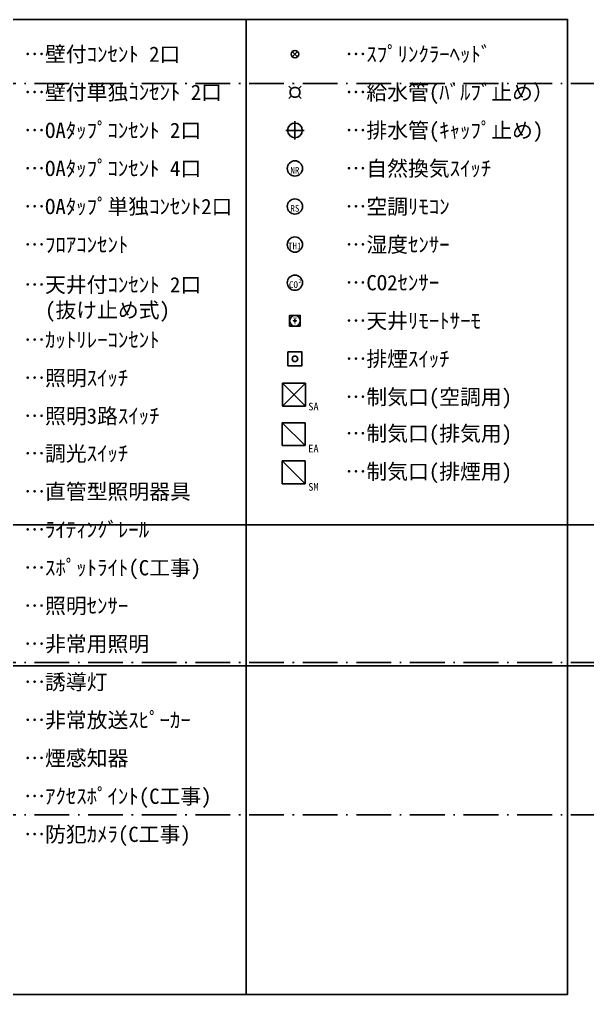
# Model space of a CAD drawing. Extents: x -120222 to -41942, y -19134 to 30932.
# Drawn here: x -61629 to -54164, y 11774 to 24574 of the extents above; entities that cross this region are included whole.
import ezdxf
from ezdxf.enums import TextEntityAlignment as Align

# ---------------------------------------------------------------- set-up
doc = ezdxf.new("R2010")
doc.units = 0
doc.header["$LTSCALE"] = 150
doc.header["$MEASUREMENT"] = 0
doc.linetypes.add('ISO-10______', pattern=[4.699, 3.048, -0.762, 0.127, -0.762])
doc.layers.get('0').update_dxf_attribs({"linetype": 'CONTINUOUS'})
for name, color, linetype in [('__', 7, 'CONTINUOUS'), ('____B', 7, 'CONTINUOUS'), ('___B', 7, 'CONTINUOUS')]:
    doc.layers.add(name, color=color, linetype=linetype)
doc.styles.add('_______', font='ＭＳ ゴシック')

# ---------------------------------------------------------------- blocks, each defined once
blk = doc.blocks.new('____-551')
at = {"color": 6, "linetype": 'Continuous'}
for p, q in [((-64410, 19605), (-64479, 19535)), ((-64479, 19605), (-64410, 19535))]:
    blk.add_line(p, q, dxfattribs=at)
blk.add_circle((-64444, 19570), 49.2, dxfattribs=at)
blk = doc.blocks.new('____-552')
at = {"color": 6, "linetype": 'Continuous'}
for p, q in [((-64606, 14950), (-64306, 15250)), ((-64606, 15250), (-64606, 14950)), ((-64306, 15250), (-64606, 15250)), ((-64606, 15250), (-64306, 14950)), ((-64306, 14950), (-64306, 15250)), ((-64606, 14950), (-64306, 14950))]:
    blk.add_line(p, q, dxfattribs=at)
blk = doc.blocks.new('____-553')
at = {"color": 6, "linetype": 'Continuous'}
for p, q in [((-64611, 14731), (-64611, 14431)), ((-64311, 14731), (-64611, 14731)), ((-64611, 14731), (-64311, 14431)), ((-64311, 14431), (-64311, 14731)), ((-64611, 14431), (-64311, 14431))]:
    blk.add_line(p, q, dxfattribs=at)
blk = doc.blocks.new('____-554')
at = {"color": 6, "linetype": 'Continuous'}
for p, q in [((-64611, 14231), (-64611, 13931)), ((-64311, 14231), (-64611, 14231)), ((-64611, 14231), (-64311, 13931)), ((-64311, 13931), (-64311, 14231)), ((-64611, 13931), (-64311, 13931))]:
    blk.add_line(p, q, dxfattribs=at)
at = {"color": 1, "linetype": 'Continuous', "flags": 128}
blk.add_lwpolyline([(-64611, 14231), (-64311, 14231), (-64311, 13931)], close=True, dxfattribs=at)
blk = doc.blocks.new('____-555')
at = {"color": 6, "linetype": 'Continuous'}
for p, q in [((-64444, 18690), (-64444, 18450)), ((-64564, 18570), (-64324, 18570))]:
    blk.add_line(p, q, dxfattribs=at)
blk = doc.blocks.new('____-556')
at = {"color": 6, "linetype": 'Continuous'}
blk.add_circle((-64444, 18570), 96, dxfattribs=at)
at = {"color": 6}
blk.add_blockref('____-555', (0, 0), dxfattribs=at)
blk = doc.blocks.new('____-557')
at = {"color": 6, "linetype": 'Continuous'}
for p, q in [((-64490, 19116), (-64526, 19152)), ((-64399, 19116), (-64363, 19152)), ((-64490, 19024), (-64526, 18988)), ((-64399, 19024), (-64363, 18988))]:
    blk.add_line(p, q, dxfattribs=at)
blk.add_lwpolyline([(-64380, 19070), (-64381, 19083), (-64384, 19095), (-64390, 19106), (-64399, 19116), (-64408, 19124), (-64420, 19130), (-64432, 19134), (-64444, 19135), (-64457, 19134), (-64469, 19130), (-64480, 19124), (-64490, 19116), (-64498, 19106), (-64504, 19095), (-64508, 19083), (-64509, 19070), (-64508, 19058), (-64504, 19045), (-64498, 19034), (-64490, 19024), (-64480, 19016), (-64469, 19010), (-64457, 19007), (-64444, 19005), (-64432, 19007), (-64420, 19010), (-64408, 19016), (-64399, 19024), (-64390, 19034), (-64384, 19045), (-64381, 19058)], close=True, dxfattribs=at)
blk = doc.blocks.new('____-558')
at = {"color": 6, "linetype": 'Continuous', "flags": 128}
blk.add_lwpolyline([(-64374, 16000), (-64514, 16000), (-64514, 16140), (-64374, 16140)], close=True, dxfattribs=at)
blk.add_lwpolyline([(-64444, 16070), (-64424, 16070), (-64464, 16070), (-64444, 16070), (-64444, 16090), (-64444, 16050)], dxfattribs=at)
at = {"color": 6, "linetype": 'Continuous'}
blk.add_circle((-64444, 16070), 70, dxfattribs=at)
at = {"color": 6, "style": '_______'}
blk.add_text('T', height=87.4, dxfattribs=at).set_placement((-64474, 16111), align=Align.TOP_LEFT)

msp = doc.modelspace()

# ---------------------------------------------------------------- linework, layer by layer
at = {"layer": '__', "color": 0, "linetype": 'Continuous', "flags": 128}
for points in [[(-63246.83048, 24574.27896), (-58648.127, 24574.27896), (-58648.127, 11774.27896), (-63246.83048, 11774.27896)], [(-58648.127, 24574.27896), (-54425.44949, 24574.27896), (-54425.44949, 11774.27896), (-58648.127, 11774.27896)]]:
    msp.add_lwpolyline(points, close=True, dxfattribs=at)
msp.add_lwpolyline([(-58100.38537, 20027.86053), (-58100.38537, 20210.11053), (-57918.13537, 20210.11053), (-57918.13537, 20027.86053), (-58100.38537, 20027.86053)], dxfattribs=at)
at = {"layer": '__', "color": 0, "linetype": 'Continuous'}
for centre, radius in [((-58009.26037, 22618.98553), 100), ((-58009.26037, 22118.98553), 100), ((-58009.26037, 21618.98553), 100), ((-58009.26037, 21118.98553), 100), ((-58009.26037, 20118.98553), 36.45)]:
    msp.add_circle(centre, radius, dxfattribs=at)
at = {"layer": '____B', "color": 6, "linetype": 'ISO-10______'}
for p, q in [((-41943.00752, 23734.71684), (-107847.23944, 23734.71684)), ((-41943.00752, 16134.71684), (-107847.23944, 16134.71684)), ((-41943.00752, 14134.71684), (-107847.23944, 14134.71684))]:
    msp.add_line(p, q, dxfattribs=at)
at = {"layer": '___B', "color": 5}
for p, q in [((-109023.35209, 17939.71684), (-41942.1314, 17939.71684)), ((-109023.35209, 16089.71684), (-41942.1314, 16089.71684))]:
    msp.add_line(p, q, dxfattribs=at)

# ---------------------------------------------------------------- block references
at = {"layer": '__', "color": 0}
for name in ['____-551', '____-557', '____-556', '____-558', '____-552', '____-553', '____-554']:
    msp.add_blockref(name, (6435.10495, 4548.69799), dxfattribs=at)

# ---------------------------------------------------------------- texts
at = {"layer": '__', "color": 0, "style": '_______'}
for s, height, p in [('…壁付ｺﾝｾﾝﾄ 2口', 200.6423611, (-61566.23758, 24118.98553)), ('…ｽﾌﾟﾘﾝｸﾗｰﾍｯﾄﾞ', 200.6423611, (-57343.56008, 24118.98553)), ('…壁付単独ｺﾝｾﾝﾄ 2口', 200.6423611, (-61566.23758, 23618.98553)), ('…給水管(ﾊﾞﾙﾌﾞ止め）', 200.6423611, (-57343.56008, 23618.98553)), ('…OAﾀｯﾌﾟｺﾝｾﾝﾄ 2口', 200.6423611, (-61566.23758, 23118.98553)), ('…排水管(ｷｬｯﾌﾟ止め)', 200.6423611, (-57343.56008, 23118.98553)), ('…OAﾀｯﾌﾟｺﾝｾﾝﾄ 4口', 200.6423611, (-61566.23758, 22618.98553)), ('…自然換気ｽｲｯﾁ', 200.642361, (-57343.56008, 22618.98553)), ('…OAﾀｯﾌﾟ単独ｺﾝｾﾝﾄ2口', 200.6423611, (-61566.23758, 22118.98553)), ('…空調ﾘﾓｺﾝ', 200.642361, (-57343.56008, 22118.98553)), ('…ﾌﾛｱｺﾝｾﾝﾄ', 200.642361, (-61566.23758, 21618.98553)), ('…湿度ｾﾝｻｰ', 200.642361, (-57343.56008, 21618.98553)), ('…CO2ｾﾝｻｰ', 200.642361, (-57343.56008, 21118.98553)), ('…天井ﾘﾓｰﾄｻｰﾓ', 200.642361, (-57343.56008, 20618.98553)), ('…ｶｯﾄﾘﾚｰｺﾝｾﾝﾄ', 200.6423611, (-61566.23758, 20368.98553)), ('…排煙ｽｲｯﾁ', 200.642361, (-57343.56008, 20118.98553)), ('…照明ｽｲｯﾁ', 200.642361, (-61566.23758, 19868.98553)), ('…制気口(空調用) ', 200.642361, (-57343.56008, 19618.98553)), ('…照明3路ｽｲｯﾁ', 200.642361, (-61566.23758, 19368.98553)), ('SA', 100.321181, (-57834.27519, 19492.87118)), ('…制気口(排気用) ', 200.642361, (-57343.56008, 19139.63772)), ('…調光ｽｲｯﾁ', 200.642361, (-61566.23758, 18877.13072)), ('EA', 100.321181, (-57834.27519, 18940.77878)), ('…制気口(排煙用) ', 200.642361, (-57343.56008, 18639.63772)), ('…直管型照明器具', 200.642361, (-61566.23758, 18377.13072)), ('SM', 100.321181, (-57834.27519, 18438.01628)), ('…ﾗｲﾃｨﾝｸﾞﾚｰﾙ', 200.6423611, (-61566.23758, 17877.13072)), ('…ｽﾎﾟｯﾄﾗｲﾄ(C工事)', 200.6423611, (-61566.23758, 17377.13072)), ('…照明ｾﾝｻｰ', 200.642361, (-61566.23758, 16877.13072)), ('…非常用照明', 200.642361, (-61566.23758, 16377.13072)), ('…誘導灯', 200.642361, (-61566.23758, 15877.13072)), ('…非常放送ｽﾋﾟｰｶｰ', 200.6423611, (-61566.23758, 15377.13072)), ('…煙感知器', 200.642361, (-61566.23758, 14877.13072)), ('…ｱｸｾｽﾎﾟｲﾝﾄ(C工事)', 200.6423611, (-61566.23758, 14377.13072)), ('…防犯ｶﾒﾗ(C工事)', 200.6423611, (-61566.23758, 13877.13072))]:
    msp.add_text(s, height=height, dxfattribs=at).set_placement(p, align=Align.MIDDLE_LEFT)
for s, height, p in [('NR', 87.568668, (-58069.61458, 22638.42947)), ('RS', 87.568668, (-58069.61458, 22138.42947)), ('TH1', 87.568668, (-58101.31865, 21646.31158)), ('…天井付ｺﾝｾﾝﾄ 2口 ', 200.6423611, (-61566.23758, 21192.6279)), ('CO', 87.568668, (-58088.29252, 21136.48876)), ('2', 49.03845, (-57963.29252, 21163.67915)), ('\u3000(抜け止め式)', 200.642361, (-61566.23758, 20859.60567))]:
    msp.add_text(s, height=height, dxfattribs=at).set_placement(p, align=Align.TOP_LEFT)

doc.saveas('drawing.dxf')
